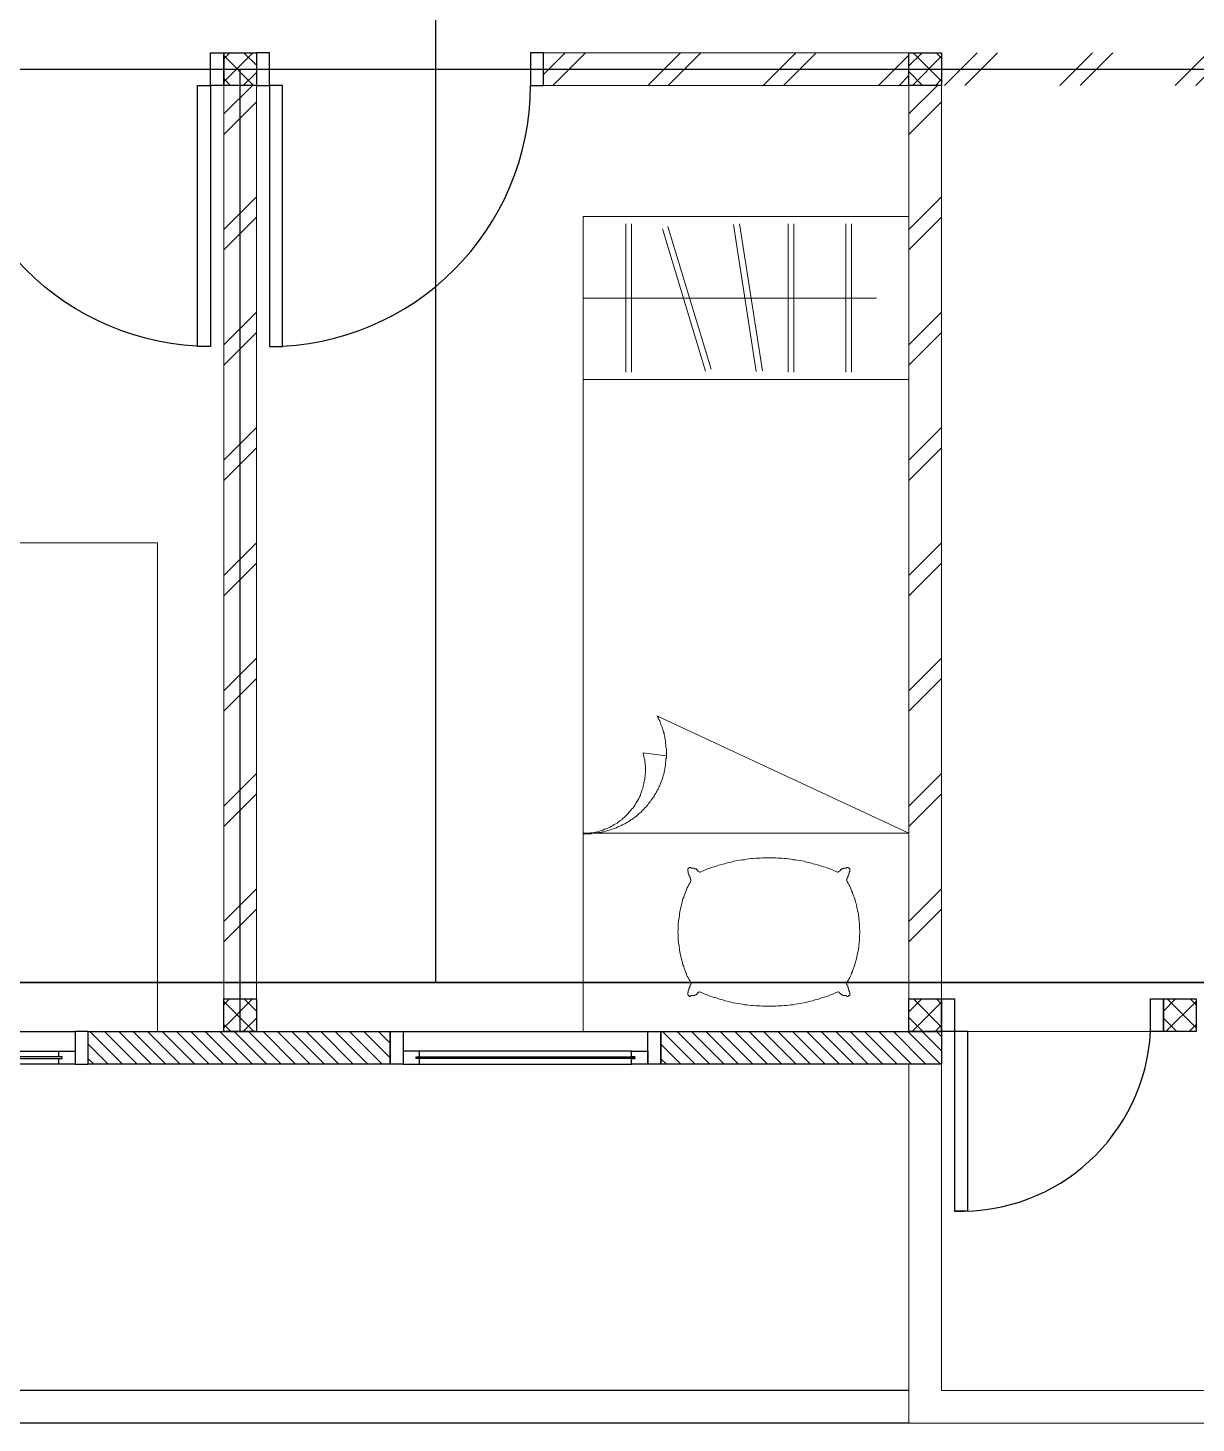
# Model space of a CAD drawing. Header units: millimetres. Extents: x -324 to 75, y -297 to 74.
# Drawn here: x -106.176 to -102.596, y -1.004 to 3.272 of the extents above; entities that cross this region are included whole.
import ezdxf

# ---------------------------------------------------------------- set-up
doc = ezdxf.new("R2010")
doc.units = ezdxf.units.MM
for name, color, linetype, lineweight in [('ars', 11, 'Continuous', 0), ('KOL', 1, 'Continuous', 30), ('KOLOM', 4, 'Continuous', 9), ('lan', 7, 'Continuous', 15), ('tem', 5, 'Continuous', 20)]:
    doc.layers.add(name, color=color, linetype=linetype, lineweight=lineweight)
doc.layers.add('as', color=1, linetype='Continuous', plot=False)
doc.layers.add('Kusen', color=30, linetype='Continuous')
pattern_1 = [(45, (0.09994, 0.1431), (-0.1767767, 0.1767767), []), (45, (0.16244, 0.1431), (-0.1767767, 0.1767767), [])]
pattern_2 = [(45, (2.19994, 0.1431), (-0.1767767, 0.1767767), []), (45, (2.26244, 0.1431), (-0.1767767, 0.1767767), [])]
pattern_3 = [(45, (3.07994, 0.1431), (-0.1767767, 0.1767767), []), (45, (3.14244, 0.1431), (-0.1767767, 0.1767767), [])]

# ---------------------------------------------------------------- blocks, each defined once
blk = doc.blocks.new('T. J1')
at = {"layer": 'Kusen'}
for p, q in [((-0.7188, 0.1), (-0.0688, 0.1)), ((0.7212, 0.1), (0.0712, 0.1)), ((-0.0688, 0.06), (-0.7188, 0.06)), ((0.0712, 0.06), (0.7212, 0.06)), ((-0.0188, 0), (-0.7688, 0)), ((0.0212, 0), (0.7712, 0))]:
    blk.add_line(p, q, dxfattribs=at)
for points in [[(-0.8088, 0), (-0.7688, 0), (-0.7688, 0.1), (-0.8088, 0.1)], [(-0.0188, 0), (0.0212, 0), (0.0212, 0.1), (-0.0188, 0.1)], [(0.8112, 0), (0.7712, 0), (0.7712, 0.1), (0.8112, 0.1)]]:
    blk.add_lwpolyline(points, close=True, dxfattribs=at)
for points in [[(-0.7188, 0.0775), (-0.7188, 0.06), (-0.7688, 0.06), (-0.7688, 0.1), (-0.7188, 0.1), (-0.7188, 0.0825), (-0.7288, 0.0825), (-0.7288, 0.0775), (-0.7188, 0.0775)], [(-0.0688, 0.0775), (-0.0688, 0.06), (-0.0188, 0.06), (-0.0188, 0.1), (-0.0688, 0.1), (-0.0688, 0.0825), (-0.0588, 0.0825), (-0.0588, 0.0775), (-0.0688, 0.0775)], [(0.0712, 0.0775), (0.0712, 0.06), (0.0212, 0.06), (0.0212, 0.1), (0.0712, 0.1), (0.0712, 0.0825), (0.0612, 0.0825), (0.0612, 0.0775), (0.0712, 0.0775)], [(0.7212, 0.0775), (0.7212, 0.06), (0.7712, 0.06), (0.7712, 0.1), (0.7212, 0.1), (0.7212, 0.0825), (0.7312, 0.0825), (0.7312, 0.0775), (0.7212, 0.0775)]]:
    blk.add_lwpolyline(points, dxfattribs=at)
at = {"layer": 'Kusen', "color": 141}
for points in [[(-0.7288, 0.0775), (-0.0588, 0.0775), (-0.0588, 0.0825), (-0.7288, 0.0825)], [(0.7312, 0.0775), (0.0612, 0.0775), (0.0612, 0.0825), (0.7312, 0.0825)]]:
    blk.add_lwpolyline(points, close=True, dxfattribs=at)
blk = doc.blocks.new('T. J2')
at = {"layer": 'Kusen'}
for p, q in [((-0.3692, 0.1), (0.2808, 0.1)), ((0.2808, 0.06), (-0.3692, 0.06)), ((-0.4192, 0), (0.3308, 0))]:
    blk.add_line(p, q, dxfattribs=at)
for points in [[(-0.4592, 0), (-0.4192, 0), (-0.4192, 0.1), (-0.4592, 0.1)], [(0.3308, 0), (0.3708, 0), (0.3708, 0.1), (0.3308, 0.1)]]:
    blk.add_lwpolyline(points, close=True, dxfattribs=at)
for points in [[(-0.3692, 0.0775), (-0.3692, 0.06), (-0.4192, 0.06), (-0.4192, 0.1), (-0.3692, 0.1), (-0.3692, 0.0825), (-0.3792, 0.0825), (-0.3792, 0.0775), (-0.3692, 0.0775)], [(0.2808, 0.0775), (0.2808, 0.06), (0.3308, 0.06), (0.3308, 0.1), (0.2808, 0.1), (0.2808, 0.0825), (0.2908, 0.0825), (0.2908, 0.0775), (0.2808, 0.0775)]]:
    blk.add_lwpolyline(points, dxfattribs=at)
at = {"layer": 'Kusen', "color": 141}
blk.add_lwpolyline([(-0.3792, 0.0775), (0.2908, 0.0775), (0.2908, 0.0825), (-0.3792, 0.0825)], close=True, dxfattribs=at)
blk = doc.blocks.new('P.80')
at = {"layer": 'Kusen'}
for points in [[(-69.8094, -74.8368), (-69.7694, -74.8368), (-69.7694, -74.0368), (-69.8094, -74.0368)], [(-70.6094, -74.9368), (-70.5694, -74.9368), (-70.5694, -74.8368), (-70.6094, -74.8368)], [(-69.7694, -74.9368), (-69.7294, -74.9368), (-69.7294, -74.8368), (-69.7694, -74.8368)]]:
    blk.add_lwpolyline(points, close=True, dxfattribs=at)
blk.add_arc((-69.7694, -74.8368), 0.8, 90, 180, dxfattribs=at)
blk = doc.blocks.new('K 10.10')
at = {"layer": 'ars'}
h = blk.add_hatch(dxfattribs=at)
h.set_pattern_fill('_USER', color=256, scale=0.05, angle=45, double=1, pattern_type=0)
h.set_pattern_definition([(45, (0, 0), (-0.035355339, 0.035355339), []), (135, (0, 0), (-0.035355339, -0.035355339), [])])
h.paths.add_polyline_path([(1560.5383, 1380.4069), (1560.6383, 1380.4069), (1560.6383, 1380.5069), (1560.5383, 1380.5069)])
at = {"layer": 'KOL'}
blk.add_lwpolyline([(1560.5383, 1380.4069), (1560.6383, 1380.4069), (1560.6383, 1380.5069), (1560.5383, 1380.5069)], close=True, dxfattribs=at)
blk = doc.blocks.new('P.60')
at = {"layer": 'Kusen'}
for points in [[(1472.8348, 997.5354), (1472.8748, 997.5354), (1472.8748, 997.4354), (1472.8348, 997.4354)], [(1473.4748, 997.5354), (1473.5148, 997.5354), (1473.5148, 997.4354), (1473.4748, 997.4354)], [(1472.8748, 996.8854), (1472.9148, 996.8854), (1472.9148, 997.4354), (1472.8748, 997.4354)]]:
    blk.add_lwpolyline(points, close=True, dxfattribs=at)
blk.add_arc((1472.8948, 997.4658), 0.5808, 268.0266, 356.9943, dxfattribs=at)
blk = doc.blocks.new('BED2')
blk.add_lwpolyline([(-0.4994, 1.9988), (0.4994, 1.9988), (0.4994, 0), (-0.4994, 0)], close=True)
for points in [[(0.4994, 1.9988), (0.4994, 0)], [(-0.1435, 1.8765), (-0.1435, 1.8765), (-0.1435, 1.8765), (-0.1447, 1.8765), (-0.1447, 1.8777), (-0.1447, 1.8789), (-0.1471, 1.8789), (-0.1471, 1.8814), (-0.1495, 1.8814), (-0.1495, 1.8826), (-0.1495, 1.8826), (-0.1495, 1.8838), (-0.1519, 1.8838), (-0.1519, 1.8862), (-0.1556, 1.8862), (-0.1556, 1.8874), (-0.158, 1.8874), (-0.158, 1.8886), (-0.1592, 1.8886), (-0.1592, 1.8886), (-0.1689, 1.8886), (-0.1689, 1.8898), (-0.1701, 1.8898), (-0.1701, 1.891), (-0.1737, 1.891), (-0.1737, 1.8898), (-0.1737, 1.8898), (-0.1737, 1.8886), (-0.1774, 1.8886), (-0.1774, 1.8886), (-0.1774, 1.8886), (-0.1774, 1.8862), (-0.1786, 1.8862), (-0.1786, 1.8789), (-0.1774, 1.8789), (-0.1774, 1.8765), (-0.1774, 1.8765), (-0.1774, 1.8729), (-0.1762, 1.8729), (-0.1762, 1.8705), (-0.1749, 1.8705), (-0.1749, 1.868), (-0.1737, 1.868), (-0.1737, 1.8668), (-0.1737, 1.8668), (-0.1737, 1.8632), (-0.1725, 1.8632), (-0.1725, 1.8608), (-0.1713, 1.8608), (-0.1713, 1.8571), (-0.1713, 1.8571), (-0.1713, 1.8559), (-0.1701, 1.8559), (-0.1701, 1.8547), (-0.1689, 1.8547), (-0.1689, 1.8523), (-0.1677, 1.8523)], [(0.2827, 1.8765), (0.2766, 1.8789), (0.2706, 1.8826), (0.2633, 1.885), (0.2573, 1.8874), (0.2512, 1.8898), (0.2439, 1.8923), (0.2379, 1.8947), (0.2306, 1.8959), (0.2246, 1.8983), (0.2185, 1.9007), (0.2113, 1.9019), (0.2052, 1.9044), (0.1979, 1.9056), (0.1919, 1.9068), (0.1846, 1.9092), (0.1786, 1.9104), (0.1713, 1.9116), (0.1653, 1.9128), (0.158, 1.914), (0.1519, 1.9153), (0.1447, 1.9165), (0.1374, 1.9165), (0.1314, 1.9177), (0.1241, 1.9189), (0.118, 1.9189), (0.1108, 1.9201), (0.1047, 1.9201), (0.0975, 1.9201), (0.0902, 1.9213), (0.0841, 1.9213), (0.0769, 1.9213), (0.0708, 1.9213), (0.0636, 1.9213), (0.0563, 1.9213), (0.0502, 1.9213), (0.043, 1.9201), (0.0369, 1.9201), (0.0297, 1.9201), (0.0224, 1.9189), (0.0163, 1.9189), (0.0091, 1.9177), (0.003, 1.9165), (-0.0042, 1.9165), (-0.0115, 1.9153), (-0.0176, 1.914), (-0.0248, 1.9128), (-0.0309, 1.9116), (-0.0381, 1.9104), (-0.0442, 1.9092), (-0.0515, 1.9068), (-0.0575, 1.9056), (-0.0648, 1.9044), (-0.0708, 1.9019), (-0.0781, 1.9007), (-0.0841, 1.8983), (-0.0902, 1.8959), (-0.0975, 1.8947), (-0.1035, 1.8923), (-0.1108, 1.8898), (-0.1168, 1.8874), (-0.1229, 1.885), (-0.1301, 1.8826), (-0.1362, 1.8789), (-0.1423, 1.8765)], [(0.3081, 1.8523), (0.3081, 1.8523), (0.3081, 1.8547), (0.3093, 1.8547), (0.3093, 1.8559), (0.3105, 1.8559), (0.3105, 1.8571), (0.3117, 1.8571), (0.3117, 1.8608), (0.3117, 1.8608), (0.3117, 1.8632), (0.313, 1.8632), (0.313, 1.8668), (0.3142, 1.8668), (0.3142, 1.868), (0.3142, 1.868), (0.3142, 1.8705), (0.3154, 1.8705), (0.3154, 1.8729), (0.3166, 1.8729), (0.3166, 1.8765), (0.3178, 1.8765), (0.3178, 1.8789), (0.3178, 1.8789), (0.3178, 1.8862), (0.3178, 1.8862), (0.3178, 1.8886), (0.3166, 1.8886), (0.3166, 1.8886), (0.3142, 1.8886), (0.3142, 1.8898), (0.313, 1.8898), (0.313, 1.891), (0.3093, 1.891), (0.3093, 1.8898), (0.3081, 1.8898), (0.3081, 1.8886), (0.2996, 1.8886), (0.2996, 1.8886), (0.2972, 1.8886), (0.2972, 1.8874), (0.296, 1.8874), (0.296, 1.8862), (0.2924, 1.8862), (0.2924, 1.8838), (0.29, 1.8838), (0.29, 1.8826), (0.2887, 1.8826), (0.2887, 1.8814), (0.2863, 1.8814), (0.2863, 1.8789), (0.2851, 1.8789), (0.2851, 1.8777), (0.2839, 1.8777), (0.2839, 1.8765), (0.2839, 1.8765), (0.2839, 1.8765), (0.2827, 1.8765)], [(-0.1677, 1.8523), (-0.1701, 1.8475), (-0.1725, 1.8426), (-0.1749, 1.8378), (-0.1774, 1.8329), (-0.1798, 1.8293), (-0.1822, 1.8245), (-0.1834, 1.8196), (-0.1858, 1.8148), (-0.187, 1.8099), (-0.1895, 1.8051), (-0.1907, 1.799), (-0.1931, 1.7942), (-0.1943, 1.7893), (-0.1955, 1.7845), (-0.1967, 1.7797), (-0.1979, 1.7748), (-0.1992, 1.77), (-0.2004, 1.7651), (-0.2016, 1.7591), (-0.2028, 1.7542), (-0.204, 1.7494), (-0.204, 1.7446), (-0.2052, 1.7397), (-0.2052, 1.7349), (-0.2064, 1.7288), (-0.2064, 1.724), (-0.2076, 1.7191), (-0.2076, 1.7143), (-0.2076, 1.7082), (-0.2076, 1.7034), (-0.2076, 1.6985), (-0.2088, 1.6937), (-0.2076, 1.6877), (-0.2076, 1.6828), (-0.2076, 1.678), (-0.2076, 1.6731), (-0.2076, 1.6683), (-0.2064, 1.6622), (-0.2064, 1.6574), (-0.2052, 1.6525), (-0.2052, 1.6477), (-0.204, 1.6429), (-0.204, 1.6368), (-0.2028, 1.632), (-0.2016, 1.6271), (-0.2004, 1.6223), (-0.1992, 1.6174), (-0.1979, 1.6126), (-0.1967, 1.6065), (-0.1955, 1.6017), (-0.1943, 1.5969), (-0.1931, 1.592), (-0.1907, 1.5872), (-0.1895, 1.5823), (-0.187, 1.5775), (-0.1858, 1.5726), (-0.1834, 1.5678), (-0.1822, 1.563), (-0.1798, 1.5581), (-0.1774, 1.5533), (-0.1749, 1.5484), (-0.1725, 1.5436), (-0.1701, 1.5387), (-0.1677, 1.5339)], [(0.3081, 1.5339), (0.3105, 1.5387), (0.313, 1.5436), (0.3154, 1.5484), (0.3178, 1.5533), (0.3202, 1.5581), (0.3226, 1.563), (0.3238, 1.5678), (0.3263, 1.5726), (0.3275, 1.5775), (0.3299, 1.5823), (0.3311, 1.5872), (0.3335, 1.592), (0.3347, 1.5969), (0.336, 1.6017), (0.3372, 1.6065), (0.3384, 1.6126), (0.3396, 1.6174), (0.3408, 1.6223), (0.342, 1.6271), (0.3432, 1.632), (0.3444, 1.6368), (0.3444, 1.6429), (0.3456, 1.6477), (0.3456, 1.6525), (0.3469, 1.6574), (0.3469, 1.6622), (0.3481, 1.6683), (0.3481, 1.6731), (0.3481, 1.678), (0.3481, 1.6828), (0.3493, 1.6889), (0.3493, 1.6937), (0.3493, 1.6985), (0.3481, 1.7034), (0.3481, 1.7082), (0.3481, 1.7143), (0.3481, 1.7191), (0.3469, 1.724), (0.3469, 1.7288), (0.3456, 1.7349), (0.3456, 1.7397), (0.3444, 1.7446), (0.3444, 1.7494), (0.3432, 1.7542), (0.342, 1.7591), (0.3408, 1.7651), (0.3396, 1.77), (0.3384, 1.7748), (0.3372, 1.7797), (0.336, 1.7845), (0.3347, 1.7893), (0.3335, 1.7942), (0.3311, 1.799), (0.3299, 1.8051), (0.3275, 1.8099), (0.3263, 1.8148), (0.3238, 1.8196), (0.3226, 1.8245), (0.3202, 1.8293), (0.3178, 1.8329), (0.3154, 1.8378), (0.313, 1.8426), (0.3105, 1.8475), (0.3081, 1.8523)], [(-0.1677, 1.5339), (-0.1689, 1.5339), (-0.1689, 1.5327), (-0.1701, 1.5327), (-0.1701, 1.5303), (-0.1713, 1.5303), (-0.1713, 1.5278), (-0.1713, 1.5278), (-0.1713, 1.5254), (-0.1725, 1.5254), (-0.1725, 1.523), (-0.1737, 1.523), (-0.1737, 1.5206), (-0.1737, 1.5206), (-0.1737, 1.5182), (-0.1749, 1.5182), (-0.1749, 1.5169), (-0.1762, 1.5169), (-0.1762, 1.5145), (-0.1774, 1.5145), (-0.1774, 1.5097), (-0.1774, 1.5097), (-0.1774, 1.5073), (-0.1786, 1.5073), (-0.1786, 1.5), (-0.1774, 1.5), (-0.1774, 1.4988), (-0.1774, 1.4988), (-0.1774, 1.4976), (-0.1737, 1.4976), (-0.1737, 1.4964), (-0.1737, 1.4964), (-0.1737, 1.4964), (-0.1701, 1.4964), (-0.1701, 1.4964), (-0.1689, 1.4964), (-0.1689, 1.4976), (-0.1592, 1.4976), (-0.1592, 1.4988), (-0.158, 1.4988), (-0.158, 1.5), (-0.1556, 1.5), (-0.1556, 1.5), (-0.1519, 1.5), (-0.1519, 1.5024), (-0.1495, 1.5024), (-0.1495, 1.5048), (-0.1495, 1.5048), (-0.1495, 1.5061), (-0.1471, 1.5061), (-0.1471, 1.5073), (-0.1447, 1.5073), (-0.1447, 1.5085), (-0.1447, 1.5085), (-0.1435, 1.5085), (-0.1435, 1.5097), (-0.1435, 1.5097)], [(-0.1423, 1.5109), (-0.1362, 1.5085), (-0.1289, 1.5048), (-0.1229, 1.5024), (-0.1168, 1.5), (-0.1108, 1.4976), (-0.1035, 1.4952), (-0.0975, 1.4939), (-0.0902, 1.4915), (-0.0841, 1.4891), (-0.0781, 1.4879), (-0.0708, 1.4855), (-0.0648, 1.4843), (-0.0575, 1.4818), (-0.0515, 1.4806), (-0.0442, 1.4794), (-0.0381, 1.477), (-0.0309, 1.4758), (-0.0248, 1.4746), (-0.0176, 1.4734), (-0.0115, 1.4722), (-0.0042, 1.4722), (0.003, 1.4709), (0.0091, 1.4697), (0.0163, 1.4685), (0.0224, 1.4685), (0.0297, 1.4673), (0.0369, 1.4673), (0.043, 1.4673), (0.0502, 1.4661), (0.0563, 1.4661), (0.0636, 1.4661), (0.0708, 1.4661), (0.0769, 1.4661), (0.0841, 1.4661), (0.0902, 1.4661), (0.0975, 1.4673), (0.1047, 1.4673), (0.1108, 1.4673), (0.118, 1.4685), (0.1241, 1.4685), (0.1314, 1.4697), (0.1386, 1.4709), (0.1447, 1.4722), (0.1519, 1.4722), (0.158, 1.4734), (0.1653, 1.4746), (0.1713, 1.4758), (0.1786, 1.477), (0.1846, 1.4794), (0.1919, 1.4806), (0.1979, 1.4818), (0.2052, 1.4843), (0.2113, 1.4855), (0.2185, 1.4879), (0.2246, 1.4891), (0.2306, 1.4915), (0.2379, 1.4939), (0.2439, 1.4952), (0.2512, 1.4976), (0.2573, 1.5), (0.2633, 1.5024), (0.2706, 1.5061), (0.2766, 1.5085), (0.2827, 1.5109)], [(0.2827, 1.5097), (0.2839, 1.5097)], [(0.2839, 1.5097), (0.2839, 1.5085), (0.2839, 1.5085), (0.2839, 1.5085), (0.2851, 1.5085), (0.2851, 1.5073), (0.2863, 1.5073), (0.2863, 1.5061), (0.2887, 1.5061), (0.2887, 1.5048), (0.29, 1.5048), (0.29, 1.5024), (0.2924, 1.5024), (0.2924, 1.5), (0.296, 1.5), (0.296, 1.5), (0.2972, 1.5), (0.2972, 1.4988), (0.2996, 1.4988), (0.2996, 1.4976), (0.3081, 1.4976), (0.3081, 1.4964), (0.3093, 1.4964), (0.3093, 1.4964), (0.313, 1.4964), (0.313, 1.4964), (0.3142, 1.4964), (0.3142, 1.4976), (0.3166, 1.4976), (0.3166, 1.4988), (0.3178, 1.4988), (0.3178, 1.5), (0.3178, 1.5), (0.3178, 1.5073), (0.3178, 1.5073), (0.3178, 1.5097), (0.3166, 1.5097), (0.3166, 1.5145), (0.3154, 1.5145), (0.3154, 1.5169), (0.3142, 1.5169), (0.3142, 1.5182), (0.3142, 1.5182), (0.3142, 1.5206), (0.313, 1.5206), (0.313, 1.523), (0.3117, 1.523), (0.3117, 1.5254), (0.3117, 1.5254), (0.3117, 1.5278), (0.3105, 1.5278), (0.3105, 1.5303), (0.3093, 1.5303), (0.3093, 1.5327), (0.3081, 1.5327), (0.3081, 1.5339), (0.3081, 1.5339)], [(-0.3154, 1.1441), (-0.3142, 1.1501), (-0.313, 1.155), (-0.3117, 1.161), (-0.3105, 1.1659), (-0.3105, 1.1719), (-0.3093, 1.1768), (-0.3093, 1.1828), (-0.3081, 1.1877), (-0.3081, 1.1937), (-0.3081, 1.1998), (-0.3081, 1.2046), (-0.3093, 1.2107), (-0.3093, 1.2155), (-0.3105, 1.2215), (-0.3105, 1.2264), (-0.3117, 1.2324), (-0.313, 1.2373), (-0.3142, 1.2433), (-0.3154, 1.2482), (-0.3166, 1.253), (-0.319, 1.2591), (-0.3202, 1.2639), (-0.3226, 1.2688), (-0.3238, 1.2748), (-0.3263, 1.2797), (-0.3287, 1.2845), (-0.3311, 1.2893), (-0.3347, 1.2942), (-0.3372, 1.299), (-0.3396, 1.3039), (-0.3432, 1.3087), (-0.3469, 1.3136), (-0.3505, 1.3172), (-0.3541, 1.322), (-0.3577, 1.3257), (-0.3614, 1.3305), (-0.365, 1.3341), (-0.3686, 1.3378), (-0.3735, 1.3426), (-0.3771, 1.3462), (-0.3808, 1.3499), (-0.3856, 1.3523), (-0.3904, 1.3559), (-0.3953, 1.3596), (-0.3989, 1.362), (-0.4038, 1.3644), (-0.4086, 1.368), (-0.4134, 1.3705), (-0.4183, 1.3729), (-0.4231, 1.3753), (-0.4292, 1.3777), (-0.434, 1.3789), (-0.4389, 1.3814), (-0.4437, 1.3826), (-0.4498, 1.385), (-0.4546, 1.3862), (-0.4607, 1.3874), (-0.4655, 1.3886), (-0.4715, 1.3898), (-0.4764, 1.3898), (-0.4824, 1.391), (-0.4873, 1.391), (-0.4933, 1.3923), (-0.4994, 1.3923)], [(-0.2718, 1.0315), (-0.2706, 1.0351), (-0.2682, 1.0387), (-0.2669, 1.0424), (-0.2645, 1.046), (-0.2633, 1.0496), (-0.2621, 1.0533), (-0.2609, 1.0581), (-0.2585, 1.0617), (-0.2573, 1.0654), (-0.2561, 1.069), (-0.2548, 1.0726), (-0.2536, 1.0763), (-0.2524, 1.0811), (-0.2512, 1.0847), (-0.2512, 1.0884), (-0.25, 1.092), (-0.2488, 1.0956), (-0.2488, 1.1005), (-0.2476, 1.1041), (-0.2464, 1.1077), (-0.2464, 1.1114), (-0.2464, 1.1162), (-0.2452, 1.1199), (-0.2452, 1.1235), (-0.2452, 1.1283), (-0.2439, 1.132), (-0.2439, 1.1356), (-0.2439, 1.1392), (-0.2439, 1.1441), (-0.2439, 1.1477), (-0.2439, 1.1513), (-0.2439, 1.1562), (-0.2439, 1.1598), (-0.2452, 1.1634), (-0.2452, 1.1671), (-0.2452, 1.1719), (-0.2464, 1.1755), (-0.2464, 1.1792), (-0.2464, 1.1828), (-0.2476, 1.1877), (-0.2488, 1.1913), (-0.2488, 1.1949), (-0.25, 1.1985), (-0.2512, 1.2034), (-0.2512, 1.207), (-0.2524, 1.2107), (-0.2536, 1.2143), (-0.2548, 1.2179), (-0.2561, 1.2228), (-0.2573, 1.2264), (-0.2585, 1.23), (-0.2597, 1.2337), (-0.2621, 1.2373), (-0.2633, 1.2409), (-0.2645, 1.2446), (-0.2657, 1.2482), (-0.2682, 1.2518), (-0.2694, 1.2554), (-0.2718, 1.2591), (-0.273, 1.2627), (-0.2754, 1.2663), (-0.2778, 1.27), (-0.2803, 1.2736), (-0.2815, 1.2772), (-0.2839, 1.2809), (-0.2863, 1.2845), (-0.2887, 1.2869), (-0.2912, 1.2906), (-0.2936, 1.2942), (-0.296, 1.2966), (-0.2984, 1.3002), (-0.3008, 1.3039), (-0.3033, 1.3063), (-0.3057, 1.3099), (-0.3093, 1.3123), (-0.3117, 1.316), (-0.3142, 1.3184), (-0.3178, 1.3208), (-0.3202, 1.3245), (-0.3226, 1.3269), (-0.3263, 1.3293), (-0.3287, 1.3317), (-0.3323, 1.3354), (-0.3347, 1.3378), (-0.3384, 1.3402), (-0.342, 1.3426), (-0.3444, 1.345), (-0.3481, 1.3475), (-0.3517, 1.3487), (-0.3541, 1.3511), (-0.3577, 1.3535), (-0.3614, 1.3559), (-0.365, 1.3584), (-0.3686, 1.3596), (-0.3711, 1.362), (-0.3747, 1.3632), (-0.3783, 1.3656), (-0.382, 1.3668), (-0.3856, 1.3692), (-0.3892, 1.3705), (-0.3929, 1.3717), (-0.3965, 1.3741), (-0.4001, 1.3753), (-0.4038, 1.3765), (-0.4074, 1.3777), (-0.411, 1.3789), (-0.4159, 1.3801), (-0.4195, 1.3814), (-0.4231, 1.3826), (-0.4268, 1.3838), (-0.4304, 1.385), (-0.4352, 1.3862), (-0.4389, 1.3862), (-0.4425, 1.3874), (-0.4461, 1.3886), (-0.451, 1.3886), (-0.4546, 1.3898), (-0.4582, 1.3898), (-0.4619, 1.391), (-0.4667, 1.391), (-0.4703, 1.391), (-0.474, 1.3923), (-0.4788, 1.3923), (-0.4824, 1.3923), (-0.4873, 1.3923), (-0.4909, 1.3923), (-0.4946, 1.3923), (-0.4994, 1.3923)], [(-0.4994, 1.391), (0.4994, 1.391)], [(0.4994, 1.391), (-0.273, 1.0315)], [(-0.2439, 1.1538), (-0.3166, 1.1441)], [(-0.4994, 0), (0.4994, 0)], [(0.4994, -0.4988), (-0.4994, -0.4988), (-0.4994, 0), (0.4994, 0), (0.4994, -0.4988)], [(-0.3686, -0.0218), (-0.3686, -0.477)], [(-0.3505, -0.477), (-0.3505, -0.0218)], [(-0.1241, -0.0254), (-0.2561, -0.4613)], [(-0.2391, -0.4685), (-0.1071, -0.0315)], [(0.0309, -0.0242), (-0.0381, -0.4746)], [(-0.02, -0.477), (0.0502, -0.0266)], [(0.1289, -0.0218), (0.1289, -0.477)], [(0.1471, -0.477), (0.1471, -0.0218)], [(0.3057, -0.0218), (0.3057, -0.477)], [(0.3238, -0.477), (0.3238, -0.0218)], [(0.4001, -0.2494), (-0.4994, -0.2494)]]:
    blk.add_lwpolyline(points)
blk = doc.blocks.new('BED1')
at = {"color": 0, "linetype": 'Continuous'}
for points in [[(1.9976, 0), (1.9976, 1.4976), (0, 1.4976), (0, 0), (1.9976, 0)], [(1.5484, 1.0993), (1.1489, 1.0993), (1.1489, 1.4976), (1.5484, 1.0993)], [(1.9346, 1.3656), (1.9443, 1.2458), (1.9467, 1.1259), (1.9467, 1.0061), (1.9443, 0.8862), (1.9346, 0.7663), (1.707, 0.7809), (1.586, 0.7663), (1.6017, 1.1404), (1.586, 1.3656), (1.8717, 1.3426), (1.9346, 1.3656)], [(1.4492, 1.0993), (1.4492, 0)], [(1.5484, 1.0993), (1.5484, 0)], [(1.9298, 0.1235), (1.7724, 0.138), (1.5799, 0.1235), (1.5981, 0.2833), (1.5799, 0.7228), (1.6634, 0.7094), (1.9298, 0.7228)], [(1.9298, 0.1235), (1.931, 0.1332), (1.9322, 0.1429), (1.9334, 0.1513), (1.9346, 0.161), (1.9346, 0.1707), (1.9358, 0.1804), (1.937, 0.1889), (1.9383, 0.1985), (1.9383, 0.2082), (1.9395, 0.2179), (1.9407, 0.2264), (1.9407, 0.2361), (1.9419, 0.2458), (1.9419, 0.2542), (1.9431, 0.2639), (1.9431, 0.2736), (1.9443, 0.2833), (1.9443, 0.2918), (1.9455, 0.3015), (1.9455, 0.3111), (1.9455, 0.3208), (1.9467, 0.3293), (1.9467, 0.339), (1.9467, 0.3487), (1.9467, 0.3584), (1.9479, 0.3668), (1.9479, 0.3765), (1.9479, 0.3862), (1.9479, 0.3959), (1.9479, 0.4044), (1.9479, 0.414), (1.9479, 0.4237), (1.9479, 0.4334), (1.9479, 0.4419), (1.9479, 0.4516), (1.9479, 0.4613), (1.9479, 0.4709), (1.9479, 0.4794), (1.9467, 0.4891), (1.9467, 0.4988), (1.9467, 0.5085), (1.9467, 0.5169), (1.9455, 0.5266), (1.9455, 0.5363), (1.9455, 0.546), (1.9443, 0.5545), (1.9443, 0.5642), (1.9431, 0.5738), (1.9431, 0.5835), (1.9419, 0.592), (1.9419, 0.6017), (1.9407, 0.6114), (1.9407, 0.6199), (1.9395, 0.6295), (1.9383, 0.6392), (1.9383, 0.6489), (1.937, 0.6574), (1.9358, 0.6671), (1.9346, 0.6768), (1.9346, 0.6864), (1.9334, 0.6949), (1.9322, 0.7046), (1.931, 0.7143), (1.9298, 0.7228)]]:
    blk.add_lwpolyline(points, dxfattribs=at)
blk = doc.blocks.new('A-2')
at = {"layer": 'ars'}
h = blk.add_hatch(dxfattribs=at)
h.set_pattern_fill('TEMBOK', color=256, scale=0.25)
h.set_pattern_definition(pattern_3)
h.paths.add_polyline_path([(-21.0028, 3.9677), (-19.8828, 3.9677), (-19.8828, 3.8677), (-21.0028, 3.8677)])
h = blk.add_hatch(dxfattribs=at)
h.set_pattern_fill('TEMBOK', color=256, scale=0.25)
h.set_pattern_definition(pattern_3)
h.paths.add_polyline_path([(-21.0028, 3.9677), (-19.8828, 3.9677), (-19.8828, 3.8677), (-21.0028, 3.8677)])
h = blk.add_hatch(dxfattribs=at)
h.set_pattern_fill('TEMBOK', color=256, scale=0.25)
h.set_pattern_definition(pattern_1)
h.paths.add_polyline_path([(-18.0828, 3.9677), (-19.8028, 3.9677), (-19.8028, 3.8677), (-18.0828, 3.8677)])
h = blk.add_hatch(dxfattribs=at)
h.set_pattern_fill('TEMBOK', color=256, scale=0.25)
h.set_pattern_definition(pattern_1)
h.paths.add_polyline_path([(-21.8828, 3.8677), (-21.9828, 3.8677), (-21.9828, 1.0677), (-21.8828, 1.0677)])
h = blk.add_hatch(dxfattribs=at)
h.set_pattern_fill('TEMBOK', color=256, scale=0.25)
h.set_pattern_definition(pattern_1)
h.paths.add_polyline_path([(-21.8828, 3.8677), (-21.9828, 3.8677), (-21.9828, 1.0677), (-21.8828, 1.0677)])
h = blk.add_hatch(dxfattribs=at)
h.set_pattern_fill('TEMBOK', color=256, scale=0.25)
h.set_pattern_definition(pattern_2)
h.paths.add_polyline_path([(-19.7828, 3.8677), (-19.8828, 3.8677), (-19.8828, 1.0677), (-19.7828, 1.0677)])
h = blk.add_hatch(dxfattribs=at)
h.set_pattern_fill('TEMBOK', color=256, scale=0.25)
h.set_pattern_definition(pattern_2)
h.paths.add_polyline_path([(-19.7828, 3.8677), (-19.8828, 3.8677), (-19.8828, 1.0677), (-19.7828, 1.0677)])
h = blk.add_hatch(dxfattribs=at)
h.set_pattern_fill('ANSI31', color=256, scale=0.25, angle=180, style=0)
h.set_pattern_definition([(135, (-524.11158, -325.731844), (0.0220970869, 0.0220970869), [])])
h.paths.add_polyline_path([(-22.3978, 0.9677), (-21.4728, 0.9677), (-21.4728, 0.8677), (-22.3978, 0.8677)])
h = blk.add_hatch(dxfattribs=at)
h.set_pattern_fill('ANSI31', color=256, scale=0.25, angle=180, style=0)
h.set_pattern_definition([(135, (-522.35658, -325.731844), (0.0220970869, 0.0220970869), [])])
h.paths.add_polyline_path([(-20.6428, 0.9677), (-19.7828, 0.9677), (-19.7828, 0.8677), (-20.6428, 0.8677)])
for p, q in [((-19.8828, -0.1323), (-24.3329, -0.1323)), ((-19.8828, -0.2323), (-24.3329, -0.2323))]:
    blk.add_line(p, q)
at = {"layer": 'as'}
for p, q in [((-21.3328, 1.1177), (-21.3328, 14.2177)), ((-24.4328, 3.9177), (-18.2328, 3.9177)), ((-21.9328, 0.9677), (-21.9328, 3.9177)), ((-36.8328, 1.1177), (37.5672, 1.1177)), ((37.5672, 1.1177), (-36.8328, 1.1177))]:
    blk.add_line(p, q, dxfattribs=at)
at = {"layer": 'KOL'}
for points in [[(-22.3978, 0.9677), (-21.4728, 0.9677), (-21.4728, 0.8677), (-22.3978, 0.8677)], [(-20.6428, 0.9677), (-19.7828, 0.9677), (-19.7828, 0.8677), (-20.6428, 0.8677)]]:
    blk.add_lwpolyline(points, close=True, dxfattribs=at)
at = {"layer": 'lan'}
for p, q in [((-19.7028, 0.9677), (-19.1428, 0.9677)), ((-19.8828, 0.8677), (-19.8828, -0.2323)), ((-19.7828, 0.8677), (-19.7828, -0.1323)), ((-19.7828, -0.1323), (-18.2828, -0.1323)), ((-19.8828, -0.2323), (-18.3328, -0.2323))]:
    blk.add_line(p, q, dxfattribs=at)
at = {"layer": 'tem'}
for points in [[(-19.8828, 3.8677), (-21.0028, 3.8677), (-21.0028, 3.9677), (-19.8828, 3.9677)], [(-21.9828, 3.8677), (-21.8828, 3.8677), (-21.8828, 1.0677), (-21.9828, 1.0677)], [(-19.8828, 3.8677), (-19.7828, 3.8677), (-19.7828, 1.0677), (-19.8828, 1.0677)]]:
    blk.add_lwpolyline(points, close=True, dxfattribs=at)
at = {"layer": 'ars', "xscale": -1, "rotation": 180}
blk.add_blockref('BED2', (-20.3822, 2.9665), dxfattribs=at)
at = {"layer": 'ars', "rotation": 180}
blk.add_blockref('BED1', (-22.1853, 2.4653), dxfattribs=at)
at = {"layer": 'KOLOM', "extrusion": (0, 0, -1), "zscale": -1}
for p in [(-1538.6555, -1376.5392), (-1540.7555, -1376.5392), (-1538.6555, -1379.4392), (-1540.7555, -1379.4392), (-1541.5355, -1379.4392)]:
    blk.add_blockref('K 10.10', p, dxfattribs=at)
at = {"layer": 'Kusen', "xscale": -1, "rotation": 180}
for name, p in [('P.80', (47.7465, -70.9691)), ('T. J1', (-23.209, 0.9677)), ('T. J2', (-21.0136, 0.9677))]:
    blk.add_blockref(name, p, dxfattribs=at)
at = {"layer": 'Kusen', "rotation": 180}
blk.add_blockref('P.80', (-91.6122, -70.9691), dxfattribs=at)
at = {"layer": 'Kusen'}
blk.add_blockref('P.60', (-1492.6176, -996.4676), dxfattribs=at)

msp = doc.modelspace()

# ---------------------------------------------------------------- block references
msp.add_blockref('A-2', (-83.5933, -0.772))

doc.saveas('drawing.dxf')
